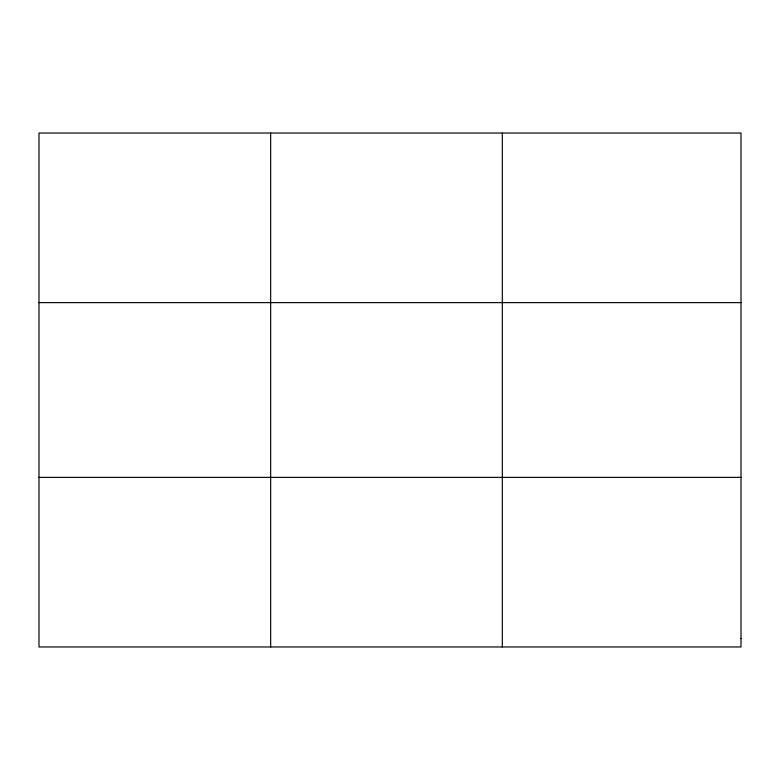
<?xml version="1.0" encoding="UTF-8"?>
<svg xmlns="http://www.w3.org/2000/svg" width="780" height="780" viewBox="0 0 780 780"><rect width="100%" height="100%" fill="white"/><g stroke="black" fill="none" stroke-linecap="round" stroke-linejoin="round"><path stroke-width="1.17" d="M270.66 133.039L270.66 646.961M502.32 133.039L502.32 646.961M39 302.63L741 302.63M39 477.37L741 477.37M741 638.489L741 646.961L39 646.961L39 133.039L741 133.039L741 638.489"/></g></svg>
